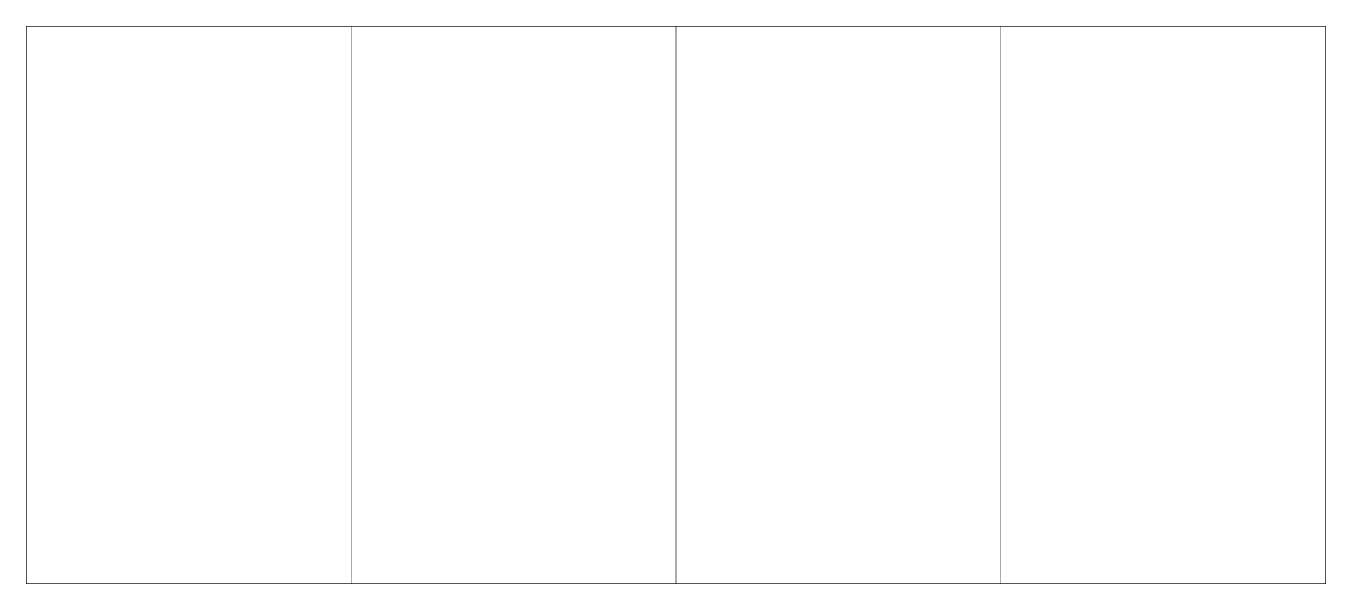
# Model space of a CAD drawing. Extents: x 0 to 712, y 0 to 305.
import ezdxf

# ---------------------------------------------------------------- set-up
doc = ezdxf.new("R2010")
doc.units = 0
doc.layers.get('0').update_dxf_attribs({"linetype": 'CONTINUOUS'})

msp = doc.modelspace()

# ---------------------------------------------------------------- linework, layer by layer
at = {"color": 0, "const_width": 0.352778}
for points in [[(177.976, 304.99), (177.976, 0.189779), (0.176378, 0.189779), (0.176378, 304.99), (355.776, 304.99)], [(177.976, 0.189779), (355.776, 0.189779), (355.776, 304.99), (533.578, 304.99), (533.578, 0.189779), (355.776, 0.189779)], [(533.578, 304.99), (711.378, 304.99), (711.378, 0.189779), (533.578, 0.189779)]]:
    msp.add_lwpolyline(points, dxfattribs=at)

doc.saveas('drawing.dxf')
